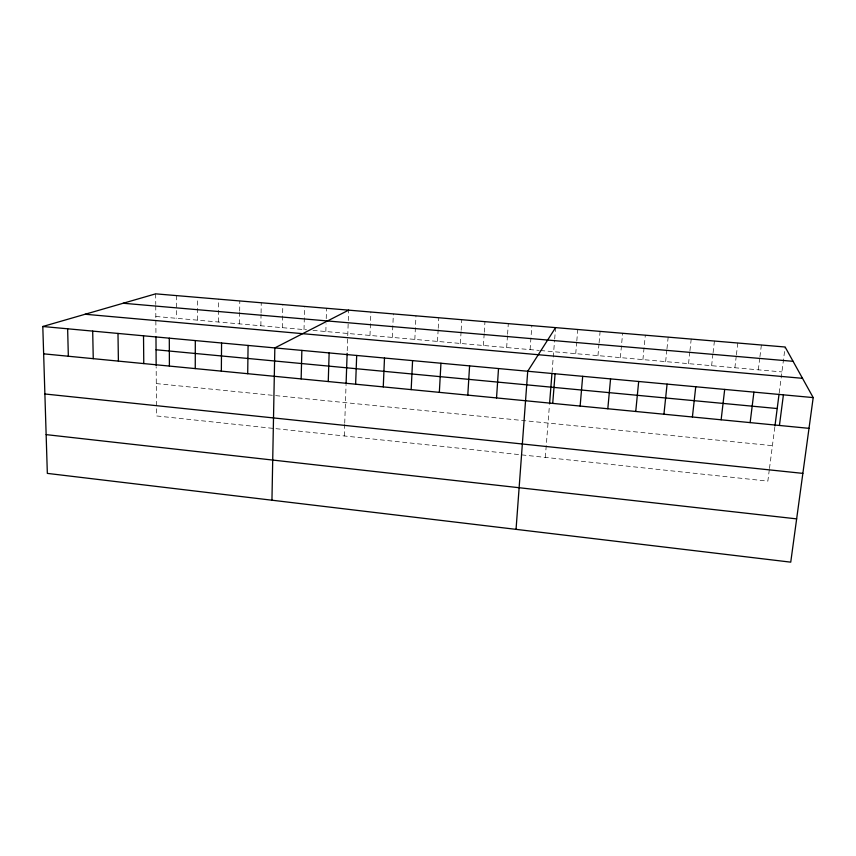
<?xml version="1.0" encoding="UTF-8"?>
<svg xmlns="http://www.w3.org/2000/svg" width="856" height="856" viewBox="0 0 856 856"><rect width="100%" height="100%" fill="white"/><g stroke="black" fill="none" stroke-linecap="round" stroke-linejoin="round"><path stroke-width="0.64" stroke-dasharray="4.28 3.21" d="M197.372 320.144L197.426 297.374M218.376 322.006L218.537 299.151M239.541 323.889L239.669 312.419M239.691 311.145L239.798 300.948M260.866 325.772L261.048 314.27M261.069 312.986L261.24 302.767M282.362 327.677L282.833 304.586M304.019 329.592L304.597 306.427M325.836 331.529L326.072 323.782M326.222 318.614L326.532 308.278M344.283 435.961L344.679 424.469M344.722 423.196L346.038 385.286M347.226 350.703L348.231 321.813M348.274 320.519L348.638 310.14M369.985 335.434L370.905 312.023M392.326 337.414L393.364 313.927M414.828 339.415L415.984 315.832M437.512 341.416L438.154 329.592M438.229 328.276L438.796 317.758M460.378 343.449L461.084 331.572M461.159 330.255L461.78 319.705M483.426 345.482L484.196 333.573M484.271 332.246L484.956 321.663M506.656 347.547L507.48 335.584M507.576 334.257L508.304 323.632M530.078 349.612L531.854 325.622M545.315 457.393L549.445 405.166M552.077 372.007L554.581 340.303M554.688 339.03L555.587 327.623M575.735 353.656L576.698 342.218M576.805 340.945L577.768 329.496M597.959 355.625L598.975 344.144M599.093 342.871L600.11 331.39M620.354 357.615L622.622 333.284M642.91 359.606L645.317 335.199M665.636 361.628L666.835 350.029M666.974 348.734L668.172 337.136M688.545 363.65L689.808 352.009M689.947 350.725L691.209 339.083M711.614 365.694L712.941 354.02M713.091 352.715L714.418 341.041M734.876 367.759L736.267 356.043M736.417 354.737L737.808 343.021M758.309 369.835L759.764 358.075M759.925 356.77L761.38 345.011M769.309 469.773L767.843 481.125L156.498 415.941L156.166 366.743M769.469 468.51L774.798 427.176M779.217 392.904L785.134 347.012M155.835 316.474L306.576 329.817M312.996 330.395L539.259 350.425M540.564 350.543L781.924 371.921M156.284 383.584L274.337 395.483M275.664 395.622L772.412 445.666M155.685 293.843L155.76 304.49M155.76 305.827L155.942 333.177M176.475 295.598L176.529 318.304"/><path stroke-width="1.28" d="M195.254 368.594L195.307 340.57M221.351 371.14L221.565 342.999M247.705 373.708L248.079 345.439M271.951 500.204L274.84 347.911L348.638 310.14M301.151 378.908L301.858 350.404M328.255 381.541L329.143 352.918M346.081 384.044L347.14 353.335M355.625 384.205L356.685 355.465M383.263 386.901L384.494 358.033M411.169 389.619L412.581 360.622M439.342 392.358L440.947 363.244M467.793 395.13L469.58 365.887M496.534 397.922L498.513 368.551M516.05 529.35L527.724 371.247L555.587 327.623M549.552 403.872L551.97 373.27M552.719 403.39L555.084 373.772M580.133 406.065L582.69 376.319M607.813 408.751L610.553 378.898M635.74 411.479L638.683 381.487M663.935 414.218L667.081 384.109M692.408 416.99L695.746 386.752M721.137 419.782L724.69 389.427M750.145 422.607L753.911 392.123M774.958 425.935L779.046 394.209M779.431 425.464L783.411 394.841M813.2 397.591L790.741 562.157L47.337 473.389L42.8 326.5L155.685 293.843L785.134 347.012L813.2 397.591L42.8 326.5M123.189 303.249L793.073 361.318M85.14 314.248L802.511 378.32M156.06 349.772L777.195 408.537M43.645 353.838L809.006 428.342M44.887 393.985L802.853 473.379M46.138 434.623L796.647 518.875M67.635 328.79L68.341 356.246M92.694 331.101L93.251 358.675M117.989 333.433L118.396 361.114M143.519 335.798L143.776 363.586M155.974 337.007L156.156 365.437M169.295 338.174L169.402 366.079"/></g></svg>
